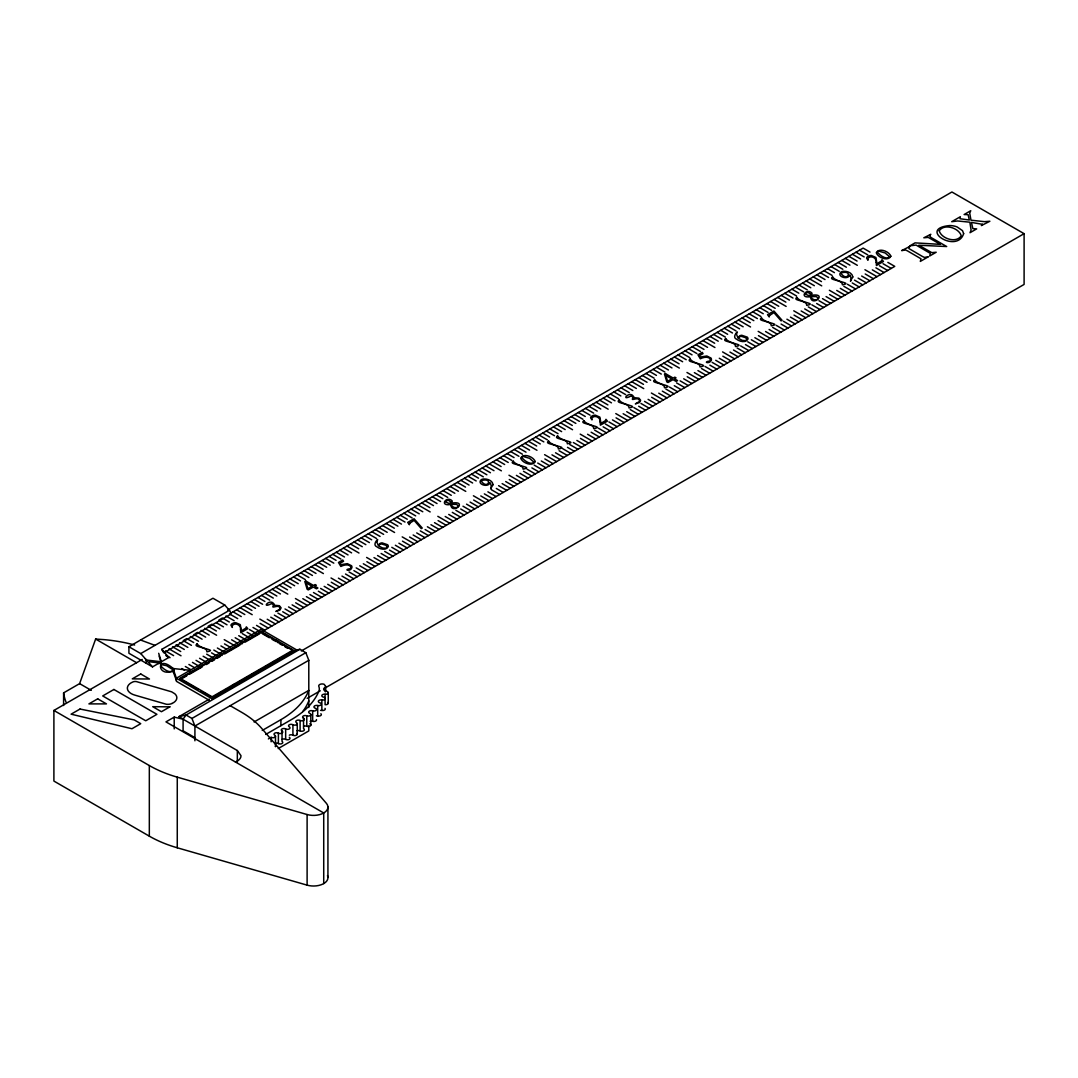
<?xml version="1.0" encoding="UTF-8"?>
<svg xmlns="http://www.w3.org/2000/svg" width="1078" height="1078" viewBox="0 0 1078 1078"><rect width="100%" height="100%" fill="white"/><g stroke="black" fill="none" stroke-linecap="round" stroke-linejoin="round"><path stroke-width="1.5" d="M63.602 705.511L63.602 692.871L79.61 683.627L95.632 639.065L103.69 639.604A112.894 65.179 0 0 1 134.642 645.008M173.059 670.651C169.556 673.75 163.142 668.926 160.811 665.881A1.954 1.132 0 0 1 161.889 664.722L166.591 665.678L172.413 669.384L176.388 680.461M174.164 670.381C156.229 679.207 155.623 652.123 174.164 669.411M302.756 711.547L304.589 708.933A103.744 59.896 0 0 0 308.793 700.835M229.412 610.31L161.727 649.387L168.869 657.445L152.524 666.878L128.915 653.255L128.915 646.746L212.945 598.236L224.776 605.054L229.412 610.31A3.032 1.752 60 0 1 230.045 614.608L163.789 652.85M128.915 646.746L140.746 653.578L224.776 605.054M327.483 875.605A14.405 8.314 0 0 1 322.618 884.162A14.405 8.314 0 0 1 307.109 885.146L177.264 847.78A107.059 61.81 0 0 1 149.33 836.164L53.9 781.065L53.9 710.456L142.242 659.453M227.687 610.121L951.914 191.992L1024.1 233.67L1024.1 284.43L324.653 688.249M195.105 633.783L197.476 632.409L205.655 637.138M210.52 624.876L208.148 626.237L216.341 630.967M230.692 613.22L863.114 248.102L870.013 252.09M212.11 696.792L293.203 649.98L261.024 631.412L179.945 678.224L213.889 697.816M262.345 631.506L894.767 266.374L887.854 262.385M181.306 678.978L186.777 675.825M189.512 674.249L202.219 666.905L202.219 665.369M206.329 664.533L209.078 662.943M211.814 661.366L214.562 659.776M217.298 658.2L220.047 656.61L220.047 655.074M224.696 653.928L239.1 645.614M245.191 642.097L259.582 633.783M235.408 761.971A12.72 7.344 0 0 0 240.987 755.665L237.335 750.544L183.085 719.215L174.218 717.113L165.958 721.883L323.723 812.974L323.723 883.583M183.22 719.039L179.015 716.614L209.294 699.137M214.845 695.984L221.677 692.049M224.413 690.472L227.135 688.896M229.87 687.306L234.384 684.705M235.759 683.91L262.628 668.4M265.511 666.743L283.123 656.569M285.993 654.912L293.203 650.748L261.024 632.18L179.945 678.992L198.123 689.489M213.484 697.547L252.212 675.192M272.707 663.361L253.99 674.154L253.99 672.618M293.203 651.53L274.486 662.323L274.486 660.787M308.793 707.518L308.793 660.302L305.829 652.689L299.913 649.266L186.049 715.01L179.015 716.614M301.328 650.95L1024.1 233.67M194.916 737.635L183.085 730.817L183.085 719.215L186.049 715.01L191.951 718.433L305.829 652.689M194.916 740.802L194.916 726.046L308.793 660.302M254.085 721.977L308.793 690.392A103.744 59.896 0 0 1 304.589 698.504L302.756 701.118A103.744 59.896 0 0 1 280.9 719.673L262.237 730.453M307.163 698.355L320.274 690.782M265.714 734.441L291.289 719.673A103.744 59.896 0 0 0 319.182 690.392L319.304 689.435A20.792 12.006 0 0 0 318.805 686.376A3.45 1.994 0 0 1 320.26 684.274A3.45 1.994 0 0 1 324.195 684.328L325.596 686.309L325.61 690.796M268.368 738.915L271.13 737.312A2.574 1.482 0 0 0 274.728 737.298A2.574 1.482 0 0 0 274.769 735.223A2.574 1.482 0 0 1 274.796 733.148A2.574 1.482 0 0 1 278.393 733.121A2.574 1.482 0 0 0 281.991 733.107A2.574 1.482 0 0 0 282.032 731.019A2.574 1.482 0 0 1 282.059 728.944A2.574 1.482 0 0 1 285.657 728.93A2.574 1.482 0 0 0 289.254 728.903A2.574 1.482 0 0 0 289.281 726.828A2.574 1.482 0 0 1 289.322 724.753A2.574 1.482 0 0 1 292.92 724.739A2.574 1.482 0 0 0 296.517 724.712A2.574 1.482 0 0 0 296.544 722.637A2.574 1.482 0 0 1 296.504 720.562A2.574 1.482 0 0 1 300.102 720.495A2.614 1.509 0 0 0 303.713 720.306A2.614 1.509 0 0 0 303.538 718.204A2.614 1.509 0 0 1 303.174 716.115A2.614 1.509 0 0 1 306.772 715.832A2.614 1.509 0 0 0 310.343 715.455A2.614 1.509 0 0 0 309.817 713.38A2.614 1.509 0 0 1 309.116 711.318A2.614 1.509 0 0 1 312.66 710.833A2.614 1.509 0 0 0 316.15 710.267A2.614 1.509 0 0 0 315.288 708.219A2.614 1.509 0 0 1 314.264 706.211A2.614 1.509 0 0 1 317.7 705.538A2.614 1.509 0 0 0 321.082 704.783A2.614 1.509 0 0 0 319.883 702.802A2.614 1.509 0 0 1 318.536 700.848A2.614 1.509 0 0 1 321.85 699.999A2.614 1.509 0 0 0 325.098 699.056A2.614 1.509 0 0 0 323.589 697.143A2.614 1.509 0 0 1 321.931 695.283A2.614 1.509 0 0 1 325.084 694.245A2.708 1.563 0 0 0 328.184 693.087A2.708 1.563 0 0 0 326.391 691.214A3.665 2.116 0 0 1 323.737 689.502A3.665 2.116 0 0 1 325.34 687.4L325.34 691.874M278.218 748.563L308.793 730.924L308.793 725.912M294.213 650.573L299.913 649.266M173.032 671.904L173.032 668.522L190.132 670.287L190.132 671.675M149.64 661.811L161.309 663.159L161.309 661.757L146.312 660.032L146.312 661.42M53.9 710.456L149.33 765.555A107.059 61.81 0 0 0 177.264 777.157L307.109 814.537A14.405 8.314 0 0 0 323.723 812.974A14.405 8.314 0 0 0 326.432 803.38L261.711 728.405A107.059 61.81 0 0 0 241.593 712.275L230.18 705.686M140.571 640.022L154.976 645.358M859.557 250.163L867.736 254.88M883.017 263.706L891.21 268.435M855.999 252.212L864.179 256.941M879.459 265.754L887.652 270.484M852.442 254.273L860.621 258.989M875.902 267.816L884.081 272.545M848.871 256.321L857.064 261.051M872.345 269.864L880.524 274.594M845.314 258.383L857.333 265.309M864.947 269.716L876.966 276.655M841.756 260.431L849.949 265.161M865.216 273.987L873.409 278.703M838.199 262.493L846.378 267.209M861.659 276.035L869.852 280.765M834.641 264.541L842.821 269.271M858.101 278.097L866.294 282.813M831.084 266.603L839.263 271.319M854.544 280.145L862.723 284.875M827.513 268.651L834.426 272.64M852.267 282.935L859.166 286.923M823.956 270.713L832.149 275.429M847.429 284.255L855.609 288.985M820.398 272.761L828.591 277.491M843.858 286.317L852.051 291.033M816.841 274.823L825.02 279.552M840.301 288.365L848.494 293.095M813.284 276.871L821.463 281.601M836.744 290.427L844.936 295.143M809.726 278.933L821.732 285.872M829.359 290.265L841.379 297.205M806.155 280.981L814.348 285.71M829.629 294.537L837.808 299.253M802.598 283.042L810.791 287.772M826.071 296.585L834.251 301.314M799.041 285.091L807.233 289.82M822.501 298.646L830.693 303.363M795.483 287.152L803.676 291.882M818.943 300.695L827.136 305.424M791.926 289.2L798.825 293.189M816.666 303.497L823.579 307.473M788.368 291.262L796.548 295.992M811.828 304.804L820.021 309.534M784.797 293.31L792.99 298.04M808.271 306.866L816.45 311.582M781.24 295.372L789.433 300.102M804.714 308.914L812.893 313.644M777.683 297.42L785.875 302.15M801.143 310.976L809.335 315.706M774.125 299.482L786.145 306.421M793.758 310.814L805.778 317.754M770.568 301.53L778.747 306.26M794.028 315.086L802.221 319.816M767.01 303.592L775.19 308.321M790.47 317.134L798.663 321.864M763.44 305.64L771.632 310.37M786.913 319.196L795.092 323.926M759.882 307.702L768.075 312.431M783.356 321.244L791.535 325.974M756.325 309.75L763.237 313.738M781.078 324.047L787.978 328.035M752.767 311.811L760.96 316.541M776.227 325.354L784.42 330.084M749.21 313.86L757.389 318.589M772.67 327.416L780.863 332.145M745.653 315.921L753.832 320.651M769.113 329.464L777.305 334.193M742.095 317.983L750.275 322.699M765.555 331.525L773.735 336.255M738.524 320.031L750.544 326.971M758.171 331.364L770.177 338.303M734.967 322.093L743.16 326.809M758.44 335.635L766.62 340.365M731.41 324.141L739.602 328.871M754.87 337.683L763.062 342.413M727.852 326.203L736.031 330.919M751.312 339.745L759.505 344.475M724.295 328.251L732.474 332.981M747.755 341.793L755.947 346.523M720.737 330.313L727.637 334.288M745.477 344.596L752.377 348.585M717.166 332.361L725.359 337.091M740.64 345.903L748.819 350.633M713.609 334.423L721.802 339.139M737.082 347.965L745.262 352.695M710.052 336.471L718.244 341.2M733.512 350.013L741.704 354.743M706.494 338.532L714.674 343.249M729.954 352.075L738.147 356.805M702.937 340.581L714.943 347.52M722.57 351.913L734.59 358.853M699.379 342.642L707.559 347.359M722.839 356.185L731.019 360.914M695.809 344.69L704.001 349.42M719.282 358.246L727.461 362.963M692.251 346.752L700.444 351.468M715.725 360.295L723.904 365.024M688.694 348.8L696.887 353.53M712.154 362.356L720.347 367.072M685.136 350.862L692.036 354.851M709.876 365.146L716.789 369.134M681.579 352.91L689.758 357.64M705.039 366.466L713.232 371.182M678.022 354.972L686.201 359.702M701.482 368.514L709.674 373.244M674.451 357.02L682.644 361.75M697.924 370.576L706.103 375.292M670.893 359.082L679.086 363.812M694.367 372.624L702.546 377.354M667.336 361.13L679.356 368.07M686.969 372.476L698.989 379.402M663.779 363.192L671.971 367.921M687.238 376.734L695.431 381.464M660.221 365.24L668.4 369.97M683.681 378.796L691.874 383.512M656.664 367.302L664.843 372.031M680.124 380.844L688.316 385.574M653.093 369.35L661.286 374.079M676.566 382.906L684.746 387.622M649.535 371.411L656.448 375.4M674.289 385.695L681.188 389.684M645.978 373.46L654.171 378.189M669.438 387.015L677.631 391.732M642.421 375.521L650.613 380.251M665.881 389.064L674.073 393.793M638.863 377.569L647.043 382.299M662.323 391.125L670.516 395.855M635.306 379.631L643.485 384.361M658.766 393.174L666.959 397.903M631.735 381.679L643.755 388.619M651.381 393.025L663.388 399.965M628.178 383.741L636.37 388.471M651.651 397.283L659.83 402.013M624.62 385.789L632.813 390.519M648.094 399.345L656.273 404.075M621.063 387.851L629.256 392.581M644.523 401.393L652.716 406.123M617.505 389.899L625.685 394.629M640.965 403.455L649.158 408.185M613.948 391.961L620.847 395.949M638.688 406.244L645.601 410.233M610.391 394.009L618.57 398.739M633.851 407.565L642.03 412.295M606.82 396.071L615.012 400.8M630.293 409.613L638.472 414.343M603.262 398.119L611.455 402.849M626.736 411.675L634.915 416.404M599.705 400.181L607.898 404.91M623.165 413.723L631.358 418.453M596.147 402.242L608.167 409.168M615.781 413.575L627.8 420.514M592.59 404.29L600.769 409.02M616.05 417.833L624.243 422.563M589.033 406.352L597.212 411.068M612.493 419.894L620.672 424.624M585.462 408.4L593.655 413.13M608.935 421.943L617.115 426.672M581.904 410.462L590.097 415.178M605.378 424.004L613.557 428.734M578.347 412.51L585.26 416.499M603.101 426.794L610 430.782M574.79 414.572L582.969 419.288M598.25 428.114L606.442 432.844M571.232 416.62L579.412 421.35M594.692 430.162L602.885 434.892M567.675 418.682L575.854 423.398M591.135 432.224L599.314 436.954M564.104 420.73L572.297 425.46M587.577 434.272L595.757 439.002M560.547 422.792L572.566 429.718M580.193 434.124L592.199 441.064M556.989 424.84L565.182 429.57M580.449 438.396L588.642 443.112M553.432 426.901L561.625 431.618M576.892 440.444L585.084 445.174M549.874 428.95L558.054 433.679M573.334 442.506L581.527 447.222M546.317 431.011L554.496 435.728M569.777 444.554L577.97 449.283M542.746 433.06L549.659 437.048M567.5 447.343L574.399 451.332M539.189 435.121L547.381 439.851M562.662 448.664L570.841 453.393M535.631 437.169L543.824 441.899M559.091 450.725L567.284 455.442M532.074 439.231L540.267 443.961M555.534 452.773L563.727 457.503M528.516 441.279L536.696 446.009M551.976 454.835L560.169 459.551M524.959 443.341L536.965 450.281M544.592 454.673L556.612 461.613M521.388 445.389L529.581 450.119M544.862 458.945L553.041 463.661M517.831 447.451L526.024 452.181M541.304 460.993L549.484 465.723M514.273 449.499L522.466 454.229M537.733 463.055L545.926 467.771M510.716 451.561L518.909 456.29M534.176 465.103L542.369 469.833M507.159 453.609L514.058 457.598M531.899 467.906L538.811 471.881M503.601 455.671L511.78 460.4M527.061 469.213L535.254 473.943M500.03 457.719L508.223 462.449M523.504 471.275L531.683 475.991M496.473 459.78L504.666 464.51M519.946 473.323L528.126 478.053M492.916 461.829L501.108 466.558M516.389 475.385L524.568 480.114M489.358 463.89L501.378 470.83M508.991 475.223L521.011 482.162M485.801 465.939L493.98 470.668M509.261 479.494L517.453 484.224M482.243 468L490.423 472.73M505.703 481.543L513.896 486.272M478.686 470.048L486.865 474.778M502.146 483.604L510.325 488.334M475.115 472.11L483.308 476.84M498.588 485.652L506.768 490.382M471.558 474.158L478.47 478.147M496.311 488.455L503.21 492.444M468 476.22L476.193 480.95M491.46 489.762L499.653 494.492M464.443 478.268L472.622 482.998M487.903 491.824L496.096 496.554M460.885 480.33L469.065 485.06M484.345 493.872L492.538 498.602M457.328 482.392L465.507 487.108M480.788 495.934L488.967 500.664M453.757 484.44L465.777 491.379M473.404 495.772L485.41 502.712M450.2 486.501L458.393 491.218M473.673 500.044L481.853 504.774M446.642 488.55L454.835 493.279M470.102 502.092L478.295 506.822M443.085 490.611L451.264 495.328M466.545 504.154L474.738 508.883M439.528 492.659L447.707 497.389M462.988 506.202L471.18 510.932M435.97 494.721L442.869 498.696M460.71 509.005L467.623 512.993M432.399 496.769L440.592 501.499M455.873 510.312L464.052 515.041M428.842 498.831L437.035 503.547M452.315 512.373L460.495 517.103M425.284 500.879L433.477 505.609M448.744 514.422L456.937 519.151M421.727 502.941L429.92 507.657M445.187 516.483L453.38 521.213M418.17 504.989L430.176 511.929M437.803 516.322L449.822 523.261M414.612 507.051L422.792 511.767M438.072 520.593L446.265 525.323M411.041 509.099L419.234 513.829M434.515 522.655L442.694 527.371M407.484 511.161L415.677 515.877M430.957 524.703L439.137 529.433M403.927 513.209L412.119 517.939M427.387 526.765L435.579 531.481M400.369 515.271L407.268 519.259M425.109 529.554L432.022 533.543M396.812 517.319L404.991 522.048M420.272 530.875L428.465 535.591M393.254 519.38L401.434 524.11M416.714 532.923L424.907 537.652M389.684 521.429L397.876 526.158M413.157 534.984L421.336 539.701M386.126 523.49L394.319 528.22M409.6 537.033L417.779 541.762M382.569 525.538L394.588 532.478M402.202 536.884L414.221 543.811M379.011 527.6L387.204 532.33M402.471 541.143L410.664 545.872M375.454 529.648L383.633 534.378M398.914 543.204L407.107 547.92M371.897 531.71L380.076 536.44M395.356 545.252L403.549 549.982M368.339 533.758L376.518 538.488M391.799 547.314L399.978 552.03M364.768 535.82L371.681 539.808M389.522 550.103L396.421 554.092M361.211 537.868L369.404 542.598M384.684 551.424L392.864 556.14M357.653 539.93L365.846 544.659M381.113 553.472L389.306 558.202M354.096 541.978L362.275 546.708M377.556 555.534L385.749 560.264M350.539 544.04L358.718 548.769M373.999 557.582L382.191 562.312M346.981 546.088L358.987 553.027M366.614 557.434L378.621 564.373M343.41 548.15L351.603 552.879M366.884 561.692L375.063 566.422M339.853 550.198L348.046 554.927M363.326 563.754L371.506 568.483M336.296 552.259L344.488 556.989M359.756 565.802L367.948 570.531M332.738 554.308L340.917 559.037M356.198 567.863L364.391 572.593M329.181 556.369L336.08 560.358M353.921 570.653L360.834 574.641M325.623 558.417L333.803 563.147M349.083 571.973L357.263 576.703M322.053 560.479L330.245 565.209M345.526 574.022L353.705 578.751M318.495 562.541L326.688 567.257M341.969 576.083L350.148 580.813M314.938 564.589L323.13 569.319M338.398 578.131L346.59 582.861M311.38 566.651L323.4 573.577M331.013 577.983L343.033 584.923M307.823 568.699L316.002 573.429M331.283 582.241L339.476 586.971M304.265 570.761L312.445 575.477M327.725 584.303L335.918 589.033M300.695 572.809L308.887 577.538M324.168 586.351L332.347 591.081M297.137 574.87L305.33 579.587M320.611 588.413L328.79 593.143M293.58 576.919L300.493 580.907M318.333 591.202L325.233 595.191M290.022 578.98L298.215 583.697M313.482 592.523L321.675 597.252M286.465 581.029L294.644 585.758M309.925 594.571L318.118 599.301M282.908 583.09L291.087 587.806M306.368 596.633L314.56 601.362M279.337 585.138L287.53 589.868M302.81 598.681L310.99 603.41M275.779 587.2L287.799 594.126M295.426 598.533L307.432 605.472M272.222 589.248L280.415 593.978M295.682 602.804L303.875 607.52M268.665 591.31L276.857 596.026M292.125 604.852L300.317 609.582M265.107 593.358L273.286 598.088M288.567 606.914L296.76 611.63M261.55 595.42L269.729 600.136M285.01 608.962L293.203 613.692M257.979 597.468L264.892 601.457M282.732 611.752L289.632 615.74M254.421 599.53L262.614 604.259M277.895 613.072L286.074 617.802M250.864 601.578L259.057 606.308M274.338 615.134L282.517 619.85M247.307 603.64L255.499 608.369M270.767 617.182L278.959 621.912M243.749 605.688L251.929 610.418M267.209 619.244L275.402 623.96M240.192 607.749L252.198 614.689M259.825 619.082L271.845 626.022M236.634 609.798L244.814 614.527M260.094 623.353L268.274 628.07M233.064 611.859L241.256 616.589M256.537 625.402L264.716 630.131M229.506 613.908L237.699 618.637M252.98 627.463L259.798 631.398M262.412 633.743L269.311 637.731M272.074 639.335L274.836 640.925M279.377 643.553L282.14 645.143M284.902 646.733L287.664 648.336M225.949 615.969L234.142 620.699M249.409 629.512L256.241 633.46M229.291 622.006L222.391 618.017L218.834 620.079L227.013 624.809M247.131 632.314L252.656 635.494M242.294 633.621L249.112 637.57M216.638 622.922L223.456 626.857M238.737 635.683L245.555 639.618M211.706 624.189L219.899 628.919M235.179 637.731L241.998 641.679M231.622 639.793L237.079 642.946M204.591 628.299L216.611 635.238M224.224 639.631L234.883 645.789M201.034 630.347L209.213 635.077M224.493 643.903L229.951 647.056M220.936 645.951L226.393 649.104M193.919 634.457L202.098 639.187M217.379 648.013L224.197 651.947M190.348 636.519L198.541 641.248M213.821 650.061L220.64 654.009M193.703 642.555L186.79 638.567L183.233 640.628L191.426 645.358M211.544 652.864L217.069 656.044M206.693 654.171L213.525 658.119M179.676 642.677L187.855 647.406M203.136 656.232L209.967 660.167M176.118 644.738L184.298 649.468M199.578 658.281L206.397 662.229M172.561 646.8L180.74 651.516M196.021 660.342L201.478 663.496M168.99 648.848L181.01 655.788M192.463 662.391L199.282 666.339M165.433 650.91L173.625 655.626M188.906 664.452L194.363 667.605M165.972 655.316L170.068 657.688M185.335 666.5L190.806 669.654M166.268 655.936L168.869 657.445M181.778 668.562L184.513 670.139M158.102 663.105L159.126 663.698M200.926 691.106L210.709 696.765M209.253 700.282L176.388 681.309L176.388 678.224L173.032 668.522M95.632 639.065L136.583 662.714M79.61 683.627L91.266 690.351M140.746 653.578L152.524 666.878M325.556 686.214L325.61 686.322A2.574 1.482 0 0 1 325.34 687.4M191.951 718.433L194.916 726.046M158.695 653.295L161.309 661.757M159.14 656.098L161.309 663.159M328.264 692.696L328.264 703.139M327.928 806.694L327.928 877.317M325.084 694.245L325.084 704.689A2.708 1.563 0 0 0 327.766 704.055A2.708 1.563 0 0 0 327.928 702.384M321.85 699.999L321.85 710.442A2.614 1.509 0 0 0 320.543 710.375M317.7 705.538L317.7 715.981A2.614 1.509 0 0 0 316.393 715.846M312.66 710.833L312.66 721.276A2.614 1.509 0 0 0 310.1 721.236M310.814 714.741L310.814 725.171M307.109 814.537L307.109 885.146M306.772 715.832L306.772 726.276A2.614 1.509 0 0 0 303.646 726.289M303.538 718.204L303.538 728.647A2.614 1.509 0 0 1 303.713 730.736A2.614 1.509 0 0 1 300.102 730.924A2.574 1.482 0 0 0 297.016 730.763M300.102 720.495L300.102 730.924M297.258 723.688L297.258 734.118M292.92 724.739L292.92 735.183A2.574 1.482 0 0 0 296.261 735.277A2.574 1.482 0 0 0 296.935 733.39M285.657 728.93L285.657 739.373A2.574 1.482 0 0 0 282.059 739.387M282.032 731.019L282.032 741.462A2.574 1.482 0 0 1 281.991 743.537A2.574 1.482 0 0 1 278.393 743.564A2.574 1.482 0 0 0 275.321 743.348M280.9 719.673L280.9 725.642M278.393 733.121L278.393 743.564M278.003 641.208L278.003 642.757M276.224 640.184L276.224 641.72M275.483 736.261L275.483 746.704A2.574 1.482 0 0 0 275.402 746.326M272.707 661.811L272.707 662.579M271.13 737.312L271.13 741.785M261.024 631.412L261.024 632.948M252.212 673.642L252.212 674.41M242.307 642.218L242.307 643.755M240.529 643.243L240.529 644.779M237.335 750.544L237.335 762.308M234.384 683.937L234.384 685.473M232.605 684.961L232.605 685.729M221.825 654.05L221.825 655.586M200.441 666.393L200.441 667.929M177.318 645.048L177.318 646.436M177.264 777.157L177.264 847.78M174.218 717.113L174.218 728.876M149.33 765.555L149.33 836.164M66.027 702.128A112.894 65.179 0 0 1 63.602 692.871M161.727 649.387A3.032 1.752 60 0 1 162.913 651.853M145.382 658.82A3.032 1.752 60 0 1 146.015 663.118M309.817 723.81A2.614 1.509 0 0 1 310.343 725.885A2.614 1.509 0 0 1 306.772 726.276M316.42 719.578A2.614 1.509 0 0 1 315.49 721.128A2.614 1.509 0 0 1 312.66 721.276M320.88 713.744A2.614 1.509 0 0 1 320.718 715.549A2.614 1.509 0 0 1 317.7 715.981M325.004 708.367A2.614 1.509 0 0 1 324.599 709.984A2.614 1.509 0 0 1 321.85 710.442M289.281 737.271A2.574 1.482 0 0 1 289.254 739.346A2.574 1.482 0 0 1 285.657 739.373M289.322 735.196A2.574 1.482 0 0 1 292.92 735.183M939.221 230.786C941.296 238.602 956.321 243.655 961.226 235.812C959.15 228.051 944.261 223.146 939.221 230.786M451.156 502.132L451.143 503.116L448.515 503.251L445.187 501.715L448.071 500.071L451.156 502.132M810.939 294.334L810.925 295.318L808.284 295.453L804.97 293.917L807.84 292.273L810.939 294.334M240.542 629.512L240.798 632.705L247.805 628.649L246.35 626.844L245.703 628.258L241.337 630.859L240.286 624.661L235.732 622.666A4.595 2.655 0 0 0 233.144 623.165L231.783 623.933A4.312 2.493 0 0 0 230.988 625.348L232.349 627.436L232.201 625.779C234.627 621.885 241.405 624.984 240.542 629.512M600.163 421.983L600.406 425.177L607.426 421.121L605.971 419.315L605.324 420.73L600.958 423.331L599.907 417.146L595.352 415.151A4.595 2.655 0 0 0 592.752 415.636L591.404 416.418A4.312 2.493 0 0 0 590.609 417.819L591.97 419.908L591.822 418.251C594.247 414.356 601.012 417.469 600.163 421.983M876.185 262.331L876.427 265.525L883.448 261.469L881.993 259.663L881.346 261.078L876.98 263.679L875.929 257.494L871.374 255.499A4.595 2.655 0 0 0 868.774 255.985L867.426 256.766A4.312 2.493 0 0 0 866.631 258.168L867.992 260.256L867.844 258.599C870.269 254.704 877.047 257.817 876.185 262.331M274.108 604.408L274.082 605.216L279.404 605.728L281.102 607.844L279.916 610.121L275.847 611.482L279.93 609.124L279.876 607.696C278.34 603.976 270.497 609.569 273.448 605.486L273.327 604.947A3.679 2.129 0 0 0 271.413 603.64C260.081 609.461 270.578 597.266 274.108 604.408M633.621 396.812L633.594 397.62L638.917 398.132L640.615 400.234L639.429 402.525L635.36 403.886L639.443 401.528L639.389 400.086C637.853 396.381 630.01 401.973 632.961 397.89L632.84 397.337A3.679 2.129 0 0 0 630.926 396.03C619.594 401.865 630.091 389.657 633.621 396.812M493.064 484.628C487.849 492.983 493.387 487.485 489.978 482.648C488.496 488.091 476.314 484.265 481.219 479.71A4.366 2.52 0 0 1 483.874 478.969C487.539 478.794 492.498 480.478 493.064 484.628M852.833 276.952C847.631 285.306 853.17 279.808 849.747 274.971C848.265 280.415 836.097 276.574 841.002 272.033A4.366 2.52 0 0 1 843.643 271.292C847.308 271.117 852.28 272.801 852.833 276.952M963.651 233.63C957.129 254.287 917.028 228.617 949.705 225.558A13.084 7.559 0 0 1 957.116 226.946L962.492 230.638L963.651 233.63M376.653 541.466L378.243 545.481L379.914 543.514A3.773 2.183 0 0 1 382.111 542.881L387.635 544.754A6.603 3.813 0 0 1 388.309 546.613C386.247 550.818 379.793 549.214 376.842 546.775C371.115 544.592 380.803 535.672 376.653 541.466M736.341 333.857L737.931 337.872L739.602 335.905A3.773 2.183 0 0 1 741.799 335.285L747.323 337.158A6.603 3.813 0 0 1 747.997 339.004C745.936 343.208 739.481 341.618 736.543 339.166C730.817 336.996 740.492 328.076 736.341 333.857M535.24 461.559C532.411 466.99 522.197 462.934 520.647 458.042C523.544 452.72 533.583 456.776 535.24 461.559M890.873 256.241C888.043 261.671 877.829 257.615 876.279 252.724C879.176 247.388 889.215 251.443 890.873 256.241M351.064 567.257L351.01 567.675A3.396 1.967 0 0 1 350.04 568.739C342.696 569.683 350.417 572.162 351.832 567.742A6.616 3.813 0 0 0 351.536 565.748L347.345 563.646L340.796 564.71L339.974 563.336L343.559 561.274L342.75 560.008L338.492 562.473L340.837 566.462C343.639 564.885 349.488 563.551 351.064 567.257M387.271 546.789L385.924 548.271L382.636 548.015L378.742 545.94L379.833 544.444A2.466 1.428 0 0 1 381.814 544.013L385.816 545.252L387.271 546.789M710.55 359.594L710.483 360.025A3.396 1.967 0 0 1 709.526 361.076C702.182 362.033 709.903 364.499 711.318 360.079A6.616 3.813 0 0 0 711.022 358.085L706.831 355.983L700.282 357.047L699.46 355.673L703.045 353.611L702.236 352.358L697.965 354.81L700.309 358.799C703.125 357.222 708.96 355.888 710.55 359.594M746.96 339.179L745.612 340.661L742.324 340.405L738.43 338.33L739.521 336.835A2.466 1.428 0 0 1 741.502 336.403L745.504 337.643L746.96 339.179M481.044 480.68C487.364 490.8 494.155 476.84 481.044 480.68M840.813 272.99C847.133 283.123 853.924 269.163 840.813 272.99M450.712 504.45C451.736 515.702 468.89 500.515 451.898 503.076L452.248 500.987C446.588 495.018 438.665 506.62 450.712 504.45M810.481 296.652C811.505 307.904 828.659 292.717 811.68 295.278L812.017 293.189C806.357 287.22 798.434 298.822 810.481 296.652M929.344 235.408L930.92 237.443L946.686 246.539L918.806 245.245L931.81 252.643L936.203 252.239L929.694 255.998L930.314 253.384L916.098 245.083L909.967 245.797L915.047 242.873L940.488 244.369L928.212 237.389L923.819 237.793L930.84 234.33L929.344 235.408M982.462 224.318L981.344 225.585L989.873 221.246L984.457 221.664L970.995 220.195L969.715 213.161L970.752 210.709L964.123 214.535L968.111 214.684L969.311 220.02L959.999 218.726L960.35 216.718L951.699 221.704L957.574 220.963L969.85 222.203L971.103 230.059L970.025 232.713L976.655 228.886L972.855 228.617L971.426 222.405L982.462 224.318M409.667 523.221L409.37 524.716L407.7 522.426L414.073 518.747L422.253 528.045L421.269 528.611L414.114 520.378L409.667 523.221M769.49 315.463L769.207 316.959L767.523 314.682L773.91 311.003L782.076 320.301L781.092 320.867L773.937 312.633L769.49 315.463M908.66 247.334L908.983 248.6L922.35 256.416L924.398 257.399L928.347 256.78L920.329 261.402L920.989 258.787L907.622 250.972L905.574 249.988L901.639 250.608L910.155 246.269L908.66 247.334M534.082 462.3C530.565 465.4 524.151 460.575 521.819 457.517A1.954 1.132 0 0 1 522.897 456.371L529.567 458.339L534.082 462.3M889.714 256.968C886.197 260.081 879.783 255.257 877.465 252.198A1.954 1.132 0 0 1 878.53 251.039L885.213 253.007L889.714 256.968M458.595 505.892L457.611 507.078A2.884 1.657 0 0 1 455.994 507.576A3.153 1.819 0 0 1 454.107 507.401L452.208 506.39L451.453 504.41L456.398 504.356L458.595 505.892M818.377 298.094L817.394 299.28A2.884 1.657 0 0 1 815.763 299.778A3.153 1.819 0 0 1 813.877 299.603L811.977 298.593L811.235 296.612L816.181 296.558L818.377 298.094M197.112 643.836C191.871 647.447 207.555 646.409 206.895 651.786C217.756 649.63 200.468 649.495 197.112 643.836M513.276 461.168C508.034 464.78 523.719 463.756 523.059 469.119C533.92 466.963 516.631 466.841 513.276 461.168M548.581 441.05C543.352 444.662 559.037 443.637 558.364 449C569.224 446.844 551.949 446.71 548.581 441.05M557.569 435.862C552.34 439.474 568.025 438.45 567.351 443.813C578.212 441.657 560.924 441.522 557.569 435.862M583.899 420.689C578.657 424.287 594.355 423.263 593.682 428.64C604.542 426.484 587.254 426.349 583.899 420.689M619.23 400.019C614.002 403.63 629.687 402.593 629.013 407.969C639.874 405.813 622.599 405.678 619.23 400.019M654.696 379.806C649.455 383.404 665.139 382.38 664.479 387.743C675.34 385.601 658.052 385.466 654.696 379.806M690.203 359.014C684.975 362.626 700.66 361.602 699.986 366.965C710.847 364.809 693.558 364.674 690.203 359.014M725.71 338.586C720.468 342.198 736.153 341.16 735.479 346.537C746.353 344.381 729.065 344.246 725.71 338.586M761.486 317.875C756.257 321.487 771.942 320.462 771.269 325.825C782.129 323.683 764.841 323.548 761.486 317.875M796.898 297.393C791.67 301.005 807.355 299.967 806.681 305.343C817.542 303.188 800.267 303.053 796.898 297.393M832.593 276.884C827.352 280.496 843.05 279.471 842.376 284.835C853.237 282.679 835.949 282.544 832.593 276.884M80.015 709.041L71.108 714.175L131.961 728.741L140.733 723.675L134.224 719.915L80.015 709.041M97.694 698.827L88.922 703.894L106.466 703.894L97.694 698.827M113.891 689.475L102.706 695.943L145.732 720.778L156.916 714.323L113.891 689.475M140.733 673.979L132.298 678.857L149.465 679.019L140.733 673.979M305.775 580.988L304.804 581.541L307.163 589.275L308.295 589.922L313.321 587.025L316.46 588.831L317.916 587.995L314.776 586.189L316.366 585.26L315.126 584.545L313.523 585.462L305.775 580.988M665.436 373.594L664.479 374.147L666.837 381.895L667.956 382.542L672.995 379.631L676.135 381.437L677.577 380.601L674.437 378.796L676.041 377.866L674.788 377.152L673.198 378.068L665.436 373.594M312.081 586.297L307.904 588.709L306.179 582.888L312.081 586.297M671.742 378.904L667.565 381.316L665.84 375.494L671.742 378.904M261.024 629.35L176.388 678.224L212.11 698.854L296.76 649.98L261.024 629.35M169.879 706.845L161.444 711.723L152.712 706.683L169.879 706.845M172.022 703.476L170.728 703.947A6.818 3.935 0 0 1 166.214 704.23L134.696 695.081A13.34 7.708 0 0 1 132.931 681.929L133.645 681.687A3.975 2.291 0 0 1 136.461 681.606L171.658 691.833L174.838 693.787A12.666 7.303 0 0 1 172.022 703.476"/></g></svg>
